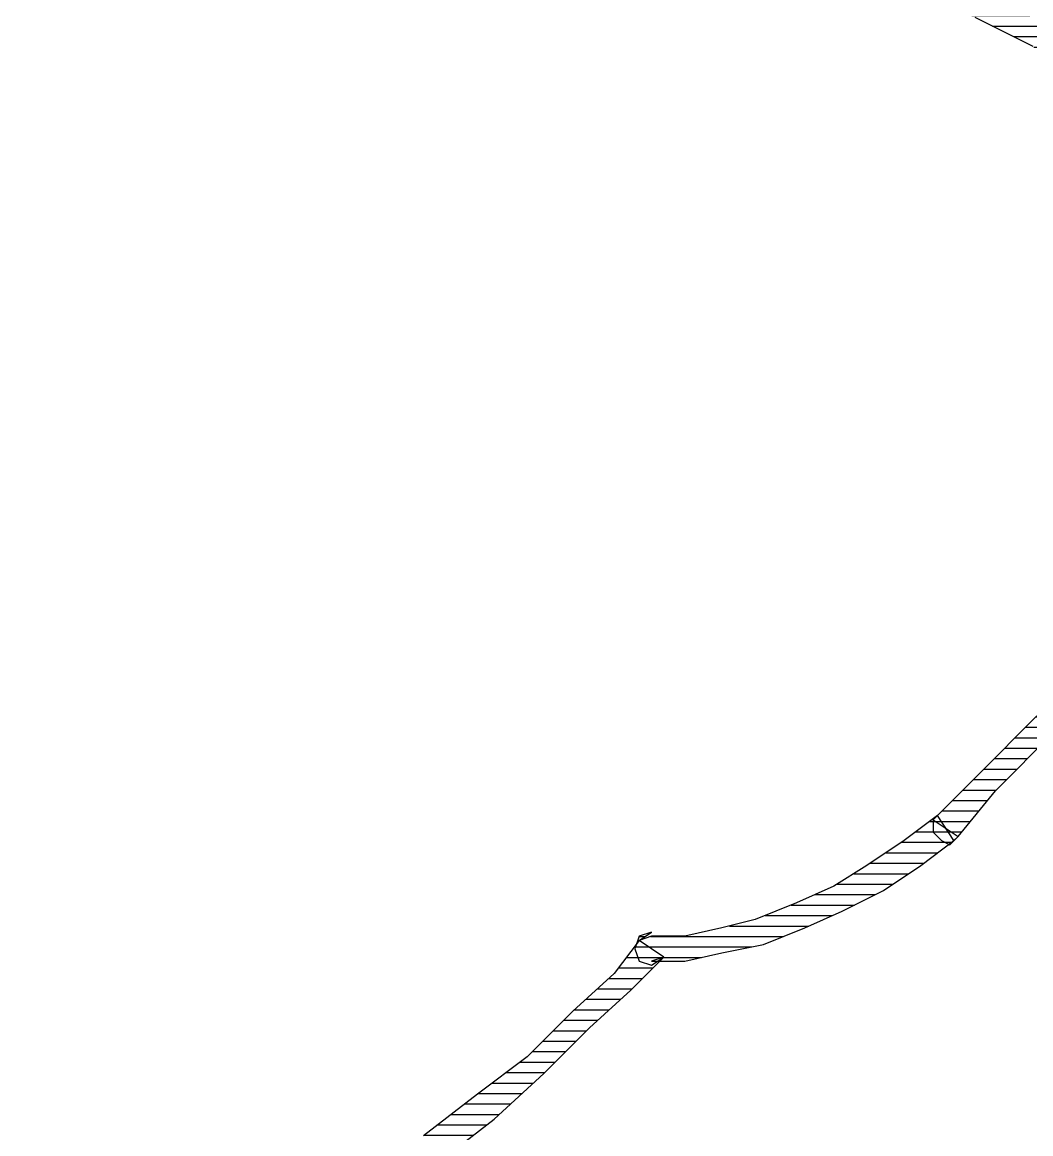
# Model space of a CAD drawing. Header units: millimetres. Extents: x 33350 to 35310, y -217097 to -211540.
# Drawn here: x 34454.46 to 34466.5, y -214551.64 to -214538.36 of the extents above; entities that cross this region are included whole.
import ezdxf

# ---------------------------------------------------------------- set-up
doc = ezdxf.new("R2010")
doc.units = ezdxf.units.MM
doc.header["$LTSCALE"] = 60
doc.header["$MEASUREMENT"] = 0
pattern_1 = [(360, (-5108.51305, -673.59423), (1e-16, 0.125), [25])]

# ---------------------------------------------------------------- blocks, each defined once
blk = doc.blocks.new('by')
at = {"ltscale": 30}
h = blk.add_hatch(dxfattribs=at)
h.set_pattern_fill('DC_LINES', color=256, scale=0.1, style=0)
h.set_pattern_definition(pattern_1)
edge = h.paths.add_edge_path(flags=0)
edge.add_line((6403.178, 2252.823), (6403.08, 2252.872))
edge.add_line((6403.08, 2252.872), (6403.674, 2252.723))
edge.add_line((6403.674, 2252.723), (6404.267, 2252.475))
edge.add_line((6404.267, 2252.475), (6404.96, 2252.078))
edge.add_line((6404.96, 2252.078), (6405.603, 2251.581))
edge.add_line((6405.603, 2251.581), (6406.197, 2251.035))
edge.add_line((6406.197, 2251.035), (6406.741, 2250.488))
edge.add_line((6406.741, 2250.488), (6407.235, 2250.041))
edge.add_line((6407.235, 2250.041), (6407.632, 2249.644))
edge.add_line((6407.632, 2249.644), (6407.335, 2249.445))
edge.add_line((6407.335, 2249.445), (6407.038, 2249.842))
edge.add_line((6407.038, 2249.842), (6406.543, 2250.289))
edge.add_line((6406.543, 2250.289), (6405.999, 2250.836))
edge.add_line((6405.999, 2250.836), (6405.405, 2251.283))
edge.add_line((6405.405, 2251.283), (6404.761, 2251.78))
edge.add_line((6404.761, 2251.78), (6404.168, 2252.177))
edge.add_line((6404.168, 2252.177), (6403.574, 2252.425))
edge.add_line((6403.574, 2252.425), (6403.08, 2252.475))
edge.add_line((6403.08, 2252.475), (6402.98, 2252.525))
edge.add_line((6402.98, 2252.525), (6403.08, 2252.475))
edge.add_line((6403.08, 2252.475), (6402.931, 2252.525))
edge.add_line((6402.931, 2252.525), (6402.882, 2252.674))
edge.add_line((6402.882, 2252.674), (6402.931, 2252.823))
edge.add_line((6402.931, 2252.823), (6403.08, 2252.872))
h = blk.add_hatch(dxfattribs=at)
h.set_pattern_fill('DC_LINES', color=256, scale=0.1, style=0)
h.set_pattern_definition(pattern_1)
edge = h.paths.add_edge_path(flags=0)
edge.add_line((6403.178, 2252.823), (6403.08, 2252.872))
edge.add_line((6403.08, 2252.872), (6403.674, 2252.723))
edge.add_line((6403.674, 2252.723), (6404.267, 2252.475))
edge.add_line((6404.267, 2252.475), (6404.96, 2252.078))
edge.add_line((6404.96, 2252.078), (6405.603, 2251.581))
edge.add_line((6405.603, 2251.581), (6406.197, 2251.035))
edge.add_line((6406.197, 2251.035), (6406.741, 2250.488))
edge.add_line((6406.741, 2250.488), (6407.235, 2250.041))
edge.add_line((6407.235, 2250.041), (6407.632, 2249.644))
edge.add_line((6407.632, 2249.644), (6407.335, 2249.445))
edge.add_line((6407.335, 2249.445), (6407.038, 2249.842))
edge.add_line((6407.038, 2249.842), (6406.543, 2250.289))
edge.add_line((6406.543, 2250.289), (6405.999, 2250.836))
edge.add_line((6405.999, 2250.836), (6405.405, 2251.283))
edge.add_line((6405.405, 2251.283), (6404.761, 2251.78))
edge.add_line((6404.761, 2251.78), (6404.168, 2252.177))
edge.add_line((6404.168, 2252.177), (6403.574, 2252.425))
edge.add_line((6403.574, 2252.425), (6403.08, 2252.475))
edge.add_line((6403.08, 2252.475), (6402.98, 2252.525))
edge.add_line((6402.98, 2252.525), (6403.08, 2252.475))
edge.add_line((6403.08, 2252.475), (6402.931, 2252.525))
edge.add_line((6402.931, 2252.525), (6402.882, 2252.674))
edge.add_line((6402.882, 2252.674), (6402.931, 2252.823))
edge.add_line((6402.931, 2252.823), (6403.08, 2252.872))
h = blk.add_hatch(dxfattribs=at)
h.set_pattern_fill('DC_LINES', color=256, scale=0.1, style=0)
h.set_pattern_definition(pattern_1)
edge = h.paths.add_edge_path(flags=0)
edge.add_line((6407.632, 2249.644), (6407.483, 2249.693))
edge.add_line((6407.483, 2249.693), (6407.879, 2249.693))
edge.add_line((6407.879, 2249.693), (6408.324, 2249.594))
edge.add_line((6408.324, 2249.594), (6408.819, 2249.495))
edge.add_line((6408.819, 2249.495), (6409.313, 2249.296))
edge.add_line((6409.313, 2249.296), (6409.759, 2249.097))
edge.add_line((6409.759, 2249.097), (6410.254, 2248.849))
edge.add_line((6410.254, 2248.849), (6410.699, 2248.551))
edge.add_line((6410.699, 2248.551), (6411.094, 2248.253))
edge.add_line((6411.094, 2248.253), (6410.897, 2247.955))
edge.add_line((6410.897, 2247.955), (6410.501, 2248.253))
edge.add_line((6410.501, 2248.253), (6410.055, 2248.551))
edge.add_line((6410.055, 2248.551), (6409.66, 2248.799))
edge.add_line((6409.66, 2248.799), (6409.215, 2248.998))
edge.add_line((6409.215, 2248.998), (6408.719, 2249.197))
edge.add_line((6408.719, 2249.197), (6408.324, 2249.296))
edge.add_line((6408.324, 2249.296), (6407.879, 2249.395))
edge.add_line((6407.879, 2249.395), (6407.483, 2249.395))
edge.add_line((6407.483, 2249.395), (6407.335, 2249.445))
edge.add_line((6407.335, 2249.445), (6407.483, 2249.346))
edge.add_line((6407.483, 2249.346), (6407.335, 2249.395))
edge.add_line((6407.335, 2249.395), (6407.285, 2249.544))
edge.add_line((6407.285, 2249.544), (6407.335, 2249.693))
edge.add_line((6407.335, 2249.693), (6407.483, 2249.743))
h = blk.add_hatch(dxfattribs=at)
h.set_pattern_fill('DC_LINES', color=256, scale=0.1, style=0)
h.set_pattern_definition(pattern_1)
edge = h.paths.add_edge_path(flags=0)
edge.add_line((6407.632, 2249.644), (6407.483, 2249.693))
edge.add_line((6407.483, 2249.693), (6407.879, 2249.693))
edge.add_line((6407.879, 2249.693), (6408.324, 2249.594))
edge.add_line((6408.324, 2249.594), (6408.819, 2249.495))
edge.add_line((6408.819, 2249.495), (6409.313, 2249.296))
edge.add_line((6409.313, 2249.296), (6409.759, 2249.097))
edge.add_line((6409.759, 2249.097), (6410.254, 2248.849))
edge.add_line((6410.254, 2248.849), (6410.699, 2248.551))
edge.add_line((6410.699, 2248.551), (6411.094, 2248.253))
edge.add_line((6411.094, 2248.253), (6410.897, 2247.955))
edge.add_line((6410.897, 2247.955), (6410.501, 2248.253))
edge.add_line((6410.501, 2248.253), (6410.055, 2248.551))
edge.add_line((6410.055, 2248.551), (6409.66, 2248.799))
edge.add_line((6409.66, 2248.799), (6409.215, 2248.998))
edge.add_line((6409.215, 2248.998), (6408.719, 2249.197))
edge.add_line((6408.719, 2249.197), (6408.324, 2249.296))
edge.add_line((6408.324, 2249.296), (6407.879, 2249.395))
edge.add_line((6407.879, 2249.395), (6407.483, 2249.395))
edge.add_line((6407.483, 2249.395), (6407.335, 2249.445))
edge.add_line((6407.335, 2249.445), (6407.483, 2249.346))
edge.add_line((6407.483, 2249.346), (6407.335, 2249.395))
edge.add_line((6407.335, 2249.395), (6407.285, 2249.544))
edge.add_line((6407.285, 2249.544), (6407.335, 2249.693))
edge.add_line((6407.335, 2249.693), (6407.483, 2249.743))
h = blk.add_hatch(dxfattribs=at)
h.set_pattern_fill('DC_LINES', color=256, scale=0.1, style=0)
h.set_pattern_definition(pattern_1)
edge = h.paths.add_edge_path(flags=0)
edge.add_line((6411.094, 2248.253), (6411.144, 2248.203))
edge.add_line((6411.144, 2248.203), (6411.59, 2247.657))
edge.add_line((6411.59, 2247.657), (6412.282, 2246.961))
edge.add_line((6412.282, 2246.961), (6413.074, 2246.216))
edge.add_line((6413.074, 2246.216), (6413.816, 2245.421))
edge.add_line((6413.816, 2245.421), (6414.607, 2244.577))
edge.add_line((6414.607, 2244.577), (6415.201, 2243.782))
edge.add_line((6415.201, 2243.782), (6415.548, 2243.037))
edge.add_line((6415.548, 2243.037), (6415.646, 2242.391))
edge.add_line((6415.646, 2242.391), (6415.349, 2242.391))
edge.add_line((6415.349, 2242.391), (6415.251, 2242.938))
edge.add_line((6415.251, 2242.938), (6414.904, 2243.583))
edge.add_line((6414.904, 2243.583), (6414.31, 2244.378))
edge.add_line((6414.31, 2244.378), (6413.618, 2245.223))
edge.add_line((6413.618, 2245.223), (6412.876, 2246.017))
edge.add_line((6412.876, 2246.017), (6412.084, 2246.763))
edge.add_line((6412.084, 2246.763), (6411.391, 2247.458))
edge.add_line((6411.391, 2247.458), (6410.847, 2248.004))
edge.add_line((6410.847, 2248.004), (6410.897, 2247.955))
edge.add_line((6410.897, 2247.955), (6410.847, 2248.004))
edge.add_line((6410.847, 2248.004), (6410.847, 2248.153))
edge.add_line((6410.847, 2248.153), (6410.946, 2248.253))
edge.add_line((6410.946, 2248.253), (6411.045, 2248.302))
edge.add_line((6411.045, 2248.302), (6411.144, 2248.203))
h = blk.add_hatch(dxfattribs=at)
h.set_pattern_fill('DC_LINES', color=256, scale=0.1, style=0)
h.set_pattern_definition(pattern_1)
edge = h.paths.add_edge_path(flags=0)
edge.add_line((6415.646, 2242.292), (6415.349, 2242.391))
edge.add_line((6415.349, 2242.391), (6415.251, 2242.938))
edge.add_line((6415.251, 2242.938), (6414.904, 2243.583))
edge.add_line((6414.904, 2243.583), (6414.31, 2244.378))
edge.add_line((6414.31, 2244.378), (6413.618, 2245.223))
edge.add_line((6413.618, 2245.223), (6412.876, 2246.017))
edge.add_line((6412.876, 2246.017), (6412.084, 2246.763))
edge.add_line((6412.084, 2246.763), (6411.391, 2247.458))
edge.add_line((6411.391, 2247.458), (6410.847, 2248.004))
edge.add_line((6410.847, 2248.004), (6411.144, 2248.203))
edge.add_line((6411.144, 2248.203), (6411.59, 2247.657))
edge.add_line((6411.59, 2247.657), (6412.282, 2246.961))
edge.add_line((6412.282, 2246.961), (6413.074, 2246.216))
edge.add_line((6413.074, 2246.216), (6413.816, 2245.421))
edge.add_line((6413.816, 2245.421), (6414.607, 2244.577))
edge.add_line((6414.607, 2244.577), (6415.201, 2243.782))
edge.add_line((6415.201, 2243.782), (6415.548, 2243.037))
edge.add_line((6415.548, 2243.037), (6415.646, 2242.391))
edge.add_line((6415.646, 2242.391), (6415.349, 2242.491))
edge.add_line((6415.349, 2242.491), (6415.646, 2242.391))
edge.add_line((6415.646, 2242.391), (6415.596, 2242.292))
edge.add_line((6415.596, 2242.292), (6415.498, 2242.242))
edge.add_line((6415.498, 2242.242), (6415.399, 2242.292))
edge.add_line((6415.399, 2242.292), (6415.349, 2242.391))
h = blk.add_hatch(dxfattribs=at)
h.set_pattern_fill('DC_LINES', color=256, scale=0.1, style=0)
h.set_pattern_definition(pattern_1)
edge = h.paths.add_edge_path(flags=0)
edge.add_line((6410.749, 2237.97), (6410.847, 2238.169))
edge.add_line((6410.847, 2238.169), (6411.342, 2238.417))
edge.add_line((6411.342, 2238.417), (6412.035, 2238.765))
edge.add_line((6412.035, 2238.765), (6412.727, 2239.212))
edge.add_line((6412.727, 2239.212), (6413.568, 2239.758))
edge.add_line((6413.568, 2239.758), (6414.261, 2240.305))
edge.add_line((6414.261, 2240.305), (6414.854, 2241))
edge.add_line((6414.854, 2241), (6415.251, 2241.696))
edge.add_line((6415.251, 2241.696), (6415.349, 2242.391))
edge.add_line((6415.349, 2242.391), (6415.646, 2242.391))
edge.add_line((6415.646, 2242.391), (6415.548, 2241.596))
edge.add_line((6415.548, 2241.596), (6415.152, 2240.802))
edge.add_line((6415.152, 2240.802), (6414.459, 2240.106))
edge.add_line((6414.459, 2240.106), (6413.766, 2239.46))
edge.add_line((6413.766, 2239.46), (6412.926, 2238.914))
edge.add_line((6412.926, 2238.914), (6412.134, 2238.467))
edge.add_line((6412.134, 2238.467), (6411.441, 2238.119))
edge.add_line((6411.441, 2238.119), (6410.946, 2237.871))
edge.add_line((6410.946, 2237.871), (6411.045, 2238.07))
edge.add_line((6411.045, 2238.07), (6410.946, 2237.871))
edge.add_line((6410.946, 2237.871), (6410.798, 2237.871))
edge.add_line((6410.798, 2237.871), (6410.749, 2237.97))
edge.add_line((6410.749, 2237.97), (6410.749, 2238.07))
edge.add_line((6410.749, 2238.07), (6410.847, 2238.169))
for p, q in [((6404.96, 2252.078, -4.505), (6405.603, 2251.581, -4.505)), ((6404.96, 2252.078, -4.505), (6405.603, 2251.581, -4.505)), ((6405.405, 2251.283, -4.505), (6404.761, 2251.78, -4.505)), ((6405.405, 2251.283, -4.505), (6404.761, 2251.78, -4.505)), ((6405.603, 2251.581, -4.505), (6406.197, 2251.035, -4.505)), ((6405.603, 2251.581, -4.505), (6406.197, 2251.035, -4.505)), ((6405.999, 2250.836, -4.505), (6405.405, 2251.283, -4.505)), ((6405.999, 2250.836, -4.505), (6405.405, 2251.283, -4.505)), ((6406.197, 2251.035, -4.505), (6406.741, 2250.488, -4.505)), ((6406.197, 2251.035, -4.505), (6406.741, 2250.488, -4.505)), ((6406.543, 2250.289, -4.505), (6405.999, 2250.836, -4.505)), ((6406.543, 2250.289, -4.505), (6405.999, 2250.836, -4.505)), ((6406.741, 2250.488, -4.505), (6407.235, 2250.041, -4.505)), ((6406.741, 2250.488, -4.505), (6407.235, 2250.041, -4.505)), ((6407.038, 2249.842, -4.505), (6406.543, 2250.289, -4.505)), ((6407.038, 2249.842, -4.505), (6406.543, 2250.289, -4.505)), ((6407.235, 2250.041, -4.505), (6407.632, 2249.644, -4.505)), ((6407.235, 2250.041, -4.505), (6407.632, 2249.644, -4.505)), ((6407.335, 2249.445, -4.505), (6407.038, 2249.842, -4.505)), ((6407.335, 2249.445, -4.505), (6407.038, 2249.842, -4.505)), ((6407.285, 2249.544, -4.505), (6407.335, 2249.693, -4.505)), ((6407.285, 2249.544, -4.505), (6407.335, 2249.693, -4.505)), ((6407.335, 2249.693, -4.505), (6407.483, 2249.743, -4.505)), ((6407.335, 2249.693, -4.505), (6407.483, 2249.743, -4.505)), ((6407.483, 2249.743, -4.505), (6407.632, 2249.644, -4.505)), ((6407.483, 2249.743, -4.505), (6407.632, 2249.644, -4.505)), ((6407.632, 2249.644, -4.505), (6407.483, 2249.693, -4.505)), ((6407.483, 2249.693, -4.505), (6407.879, 2249.693, -4.505)), ((6407.632, 2249.644, -4.505), (6407.483, 2249.693, -4.505)), ((6407.483, 2249.693, -4.505), (6407.879, 2249.693, -4.505)), ((6407.879, 2249.693, -4.505), (6408.324, 2249.594, -4.505)), ((6407.879, 2249.693, -4.505), (6408.324, 2249.594, -4.505)), ((6407.335, 2249.395, -4.505), (6407.285, 2249.544, -4.505)), ((6407.335, 2249.395, -4.505), (6407.285, 2249.544, -4.505)), ((6407.632, 2249.644, -4.505), (6407.335, 2249.445, -4.505)), ((6407.632, 2249.644, -4.505), (6407.335, 2249.445, -4.505)), ((6407.632, 2249.644, -4.505), (6407.632, 2249.644, -4.505)), ((6407.632, 2249.644, -4.505), (6407.632, 2249.644, -4.505)), ((6408.324, 2249.594, -4.505), (6408.819, 2249.495, -4.505)), ((6408.324, 2249.594, -4.505), (6408.819, 2249.495, -4.505)), ((6407.483, 2249.395, -4.505), (6407.335, 2249.445, -4.505)), ((6407.335, 2249.445, -4.505), (6407.483, 2249.346, -4.505)), ((6407.483, 2249.395, -4.505), (6407.335, 2249.445, -4.505)), ((6407.335, 2249.445, -4.505), (6407.483, 2249.346, -4.505)), ((6408.819, 2249.495, -4.505), (6409.313, 2249.296, -4.505)), ((6408.819, 2249.495, -4.505), (6409.313, 2249.296, -4.505)), ((6407.483, 2249.346, -4.505), (6407.335, 2249.395, -4.505)), ((6407.483, 2249.346, -4.505), (6407.335, 2249.395, -4.505)), ((6407.879, 2249.395, -4.505), (6407.483, 2249.395, -4.505)), ((6407.879, 2249.395, -4.505), (6407.483, 2249.395, -4.505)), ((6408.324, 2249.296, -4.505), (6407.879, 2249.395, -4.505)), ((6408.324, 2249.296, -4.505), (6407.879, 2249.395, -4.505)), ((6408.719, 2249.197, -4.505), (6408.324, 2249.296, -4.505)), ((6408.719, 2249.197, -4.505), (6408.324, 2249.296, -4.505)), ((6409.313, 2249.296, -4.505), (6409.759, 2249.097, -4.505)), ((6409.313, 2249.296, -4.505), (6409.759, 2249.097, -4.505)), ((6409.215, 2248.998, -4.505), (6408.719, 2249.197, -4.505)), ((6409.215, 2248.998, -4.505), (6408.719, 2249.197, -4.505)), ((6409.759, 2249.097, -4.505), (6410.254, 2248.849, -4.505)), ((6409.759, 2249.097, -4.505), (6410.254, 2248.849, -4.505)), ((6409.66, 2248.799, -4.505), (6409.215, 2248.998, -4.505)), ((6409.66, 2248.799, -4.505), (6409.215, 2248.998, -4.505)), ((6410.055, 2248.551, -4.505), (6409.66, 2248.799, -4.505)), ((6410.055, 2248.551, -4.505), (6409.66, 2248.799, -4.505)), ((6410.254, 2248.849, -4.505), (6410.699, 2248.551, -4.505)), ((6410.254, 2248.849, -4.505), (6410.699, 2248.551, -4.505)), ((6410.501, 2248.253, -4.505), (6410.055, 2248.551, -4.505)), ((6410.501, 2248.253, -4.505), (6410.055, 2248.551, -4.505)), ((6410.699, 2248.551, -4.505), (6411.094, 2248.253, -4.505)), ((6410.699, 2248.551, -4.505), (6411.094, 2248.253, -4.505)), ((6410.897, 2247.955, -4.505), (6410.501, 2248.253, -4.505)), ((6410.897, 2247.955, -4.505), (6410.501, 2248.253, -4.505)), ((6410.847, 2248.153, -4.505), (6410.946, 2248.253, -4.505)), ((6411.094, 2248.253, -4.505), (6410.897, 2247.955, -4.505)), ((6411.094, 2248.253, -4.505), (6410.897, 2247.955, -4.505)), ((6410.946, 2248.253, -4.505), (6411.045, 2248.302, -4.505)), ((6411.045, 2248.302, -4.505), (6411.144, 2248.203, -4.505)), ((6411.094, 2248.253, -4.505), (6411.144, 2248.203, -4.505)), ((6411.144, 2248.203, -4.505), (6411.094, 2248.253, -4.505)), ((6411.094, 2248.253, -4.505), (6411.094, 2248.253, -4.505)), ((6410.847, 2248.004, -4.505), (6411.144, 2248.203, -4.505)), ((6410.847, 2248.004, -4.505), (6410.847, 2248.153, -4.505)), ((6411.144, 2248.203, -4.505), (6411.59, 2247.657, -4.505)), ((6411.144, 2248.203, -4.505), (6411.59, 2247.657, -4.505)), ((6411.391, 2247.458, -4.505), (6410.847, 2248.004, -4.505)), ((6411.391, 2247.458, -4.505), (6410.847, 2248.004, -4.505)), ((6410.847, 2248.004, -4.505), (6410.897, 2247.955, -4.505)), ((6410.897, 2247.955, -4.505), (6410.847, 2248.004, -4.505)), ((6411.59, 2247.657, -4.505), (6412.282, 2246.961, -4.505)), ((6411.59, 2247.657, -4.505), (6412.282, 2246.961, -4.505)), ((6412.084, 2246.763, -4.505), (6411.391, 2247.458, -4.505)), ((6412.084, 2246.763, -4.505), (6411.391, 2247.458, -4.505)), ((6411.342, 2238.417, -4.505), (6412.035, 2238.765, -4.505))]:
    blk.add_line(p, q, dxfattribs=at)
blk = doc.blocks.new('insan')
at = {"color": 7, "extrusion": (0, 0, -1)}
blk.add_lwpolyline([(-6488.226, 3141.859, -0.0182), (-6488.211, 3142.29, -0.132444), (-6487.254, 3146.033, -0.106688), (-6484.088, 3149.597, -0.083199), (-6479.635, 3151.836, -0.071851), (-6473.945, 3152.734, -0.071851), (-6468.233, 3151.985, -0.083199), (-6463.724, 3149.863, -0.106688), (-6460.466, 3146.382, -0.132444), (-6459.412, 3142.665, -0.027194), (-6459.445, 3141.859, -0.106688)], format="xyb", dxfattribs=at)
blk.add_arc((-6645.119, 3071.666), 197.215, 23.46199, 28.34951, dxfattribs=at)

msp = doc.modelspace()

# ---------------------------------------------------------------- block references
at = {"xscale": -1, "rotation": 180}
for name, p in [('by', (28054.493, -212299.882, 4.505)), ('insan', (27986.377, -211401.008))]:
    msp.add_blockref(name, p, dxfattribs=at)

doc.saveas('drawing.dxf')
